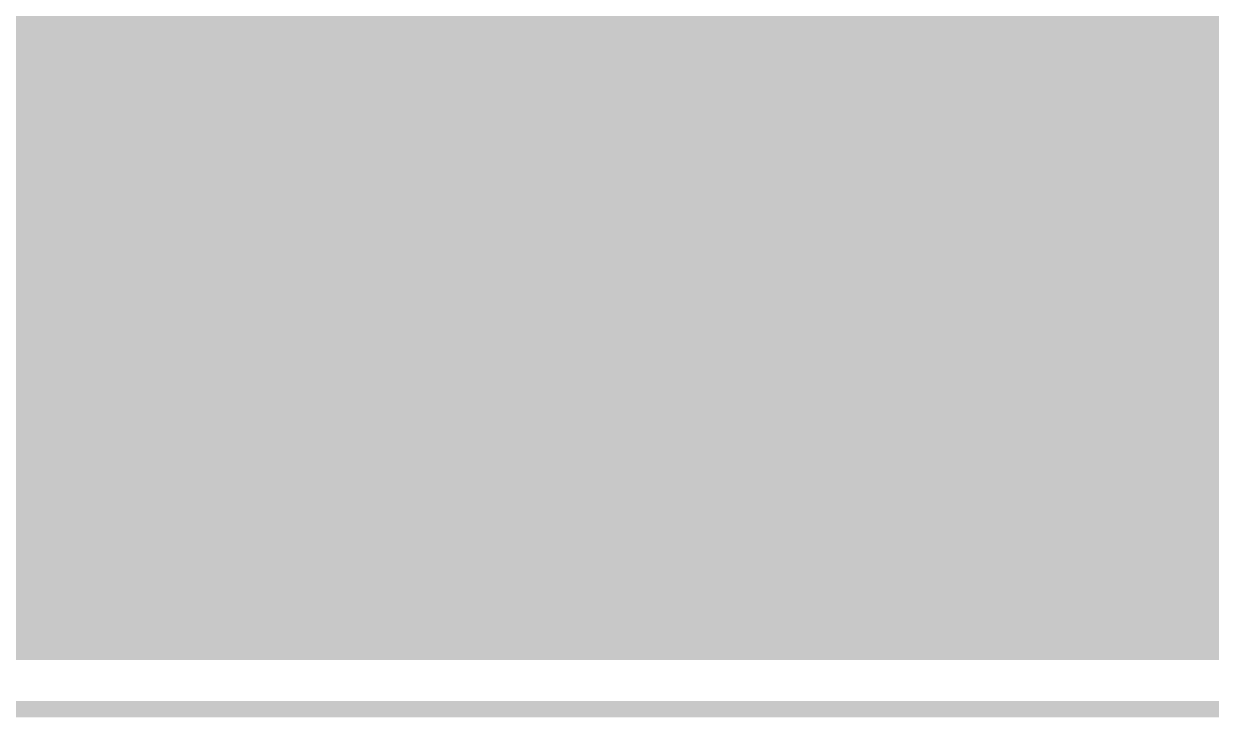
# Model space of a CAD drawing. Header units: millimetres. Extents: x 2043 to 2402, y 736 to 931.
# Drawn here: x 2212.19 to 2221.42, y 795.14 to 800.53 of the extents above; entities that cross this region are included whole.
import ezdxf

# ---------------------------------------------------------------- set-up
doc = ezdxf.new("R2010")
doc.units = ezdxf.units.MM
for name, color, linetype in [('BottomSolder', 6, 'Continuous'), ('TopOverlay', 2, 'Continuous'), ('TopSolder', 216, 'Continuous')]:
    doc.layers.add(name, color=color, linetype=linetype)

# ---------------------------------------------------------------- blocks, each defined once
blk = doc.blocks.new('RJ45_LED_8')
at = {"layer": 'BottomSolder', "const_width": 0.8636}
blk.add_lwpolyline([(6.0036, -5.9662, 1), (6.8672, -5.9662, 1)], format="xyb", close=True, dxfattribs=at)
at = {"layer": 'TopOverlay', "const_width": 0.15}
for points in [[(7.975, -8.4), (7.975, 8.4)], [(6.9513, -7.502), (5.9503, -7.502)], [(7.975, -8.4), (-7.975, -8.4)]]:
    blk.add_lwpolyline(points, dxfattribs=at)
at = {"layer": 'TopOverlay', "const_width": 0.075}
for points in [[(6.9138, -7.502, 1), (6.9888, -7.502, 1)], [(7.9375, -8.4, 1), (8.0125, -8.4, 1)], [(7.9375, -8.4, 1), (8.0125, -8.4, 1)]]:
    blk.add_lwpolyline(points, format="xyb", close=True, dxfattribs=at)
at = {"layer": 'TopSolder', "const_width": 0.8636}
blk.add_lwpolyline([(6.0036, -5.9662, 1), (6.8672, -5.9662, 1)], format="xyb", close=True, dxfattribs=at)
blk = doc.blocks.new('RJ45_52_8C_9')
at = {"layer": 'BottomSolder', "const_width": 1.8032}
blk.add_lwpolyline([(8, 4.999), (8, 4.799)], dxfattribs=at)
at = {"layer": 'BottomSolder', "const_width": 0.9016}
for points in [[(7.5492, 4.999, 1), (8.4508, 4.999, 1)], [(7.5492, 4.799, 1), (8.4508, 4.799, 1)]]:
    blk.add_lwpolyline(points, format="xyb", close=True, dxfattribs=at)
at = {"layer": 'TopOverlay', "const_width": 0.254}
for points in [[(-8, 8.399), (8, 8.399)], [(8.001, 8.4), (8, 8.399)], [(8, 8.399), (8, 0)], [(-2.1754, 8.0308), (2.1426, 8.0308)], [(2.15, 8.0382), (2.15, 6.1912)], [(2.15, 6.1912), (3.35, 6.1912)], [(3.35, 6.1912), (3.35, 4.4386)], [(3.35, 4.4386), (6, 4.4386)], [(6, 4.4386), (6, -2.9472)]]:
    blk.add_lwpolyline(points, dxfattribs=at)
at = {"layer": 'TopOverlay', "const_width": 0.127}
for points in [[(7.9365, 8.399, 1), (8.0635, 8.399, 1)], [(7.9365, 8.399, 1), (8.0635, 8.399, 1)], [(7.9365, 8.399, 1), (8.0635, 8.399, 1)], [(7.9375, 8.4, 1), (8.0645, 8.4, 1)], [(2.0791, 8.0308, 1), (2.2061, 8.0308, 1)], [(2.0865, 8.0382, 1), (2.2135, 8.0382, 1)], [(2.0865, 6.1912, 1), (2.2135, 6.1912, 1)], [(2.0865, 6.1912, 1), (2.2135, 6.1912, 1)], [(3.2865, 6.1912, 1), (3.4135, 6.1912, 1)], [(3.2865, 6.1912, 1), (3.4135, 6.1912, 1)], [(3.2865, 4.4386, 1), (3.4135, 4.4386, 1)], [(3.2865, 4.4386, 1), (3.4135, 4.4386, 1)], [(5.9365, 4.4386, 1), (6.0635, 4.4386, 1)], [(5.9365, 4.4386, 1), (6.0635, 4.4386, 1)]]:
    blk.add_lwpolyline(points, format="xyb", close=True, dxfattribs=at)
at = {"layer": 'TopSolder', "const_width": 1.8032}
blk.add_lwpolyline([(8, 4.999), (8, 4.799)], dxfattribs=at)
at = {"layer": 'TopSolder', "const_width": 0.9016}
for points in [[(7.5492, 4.999, 1), (8.4508, 4.999, 1)], [(7.5492, 4.799, 1), (8.4508, 4.799, 1)]]:
    blk.add_lwpolyline(points, format="xyb", close=True, dxfattribs=at)

msp = doc.modelspace()

# ---------------------------------------------------------------- linework, layer by layer
at = {"color": 7, "const_width": 0.1276}
for points in [[(2213.3152, 795.8025), (2213.3152, 812.6025)], [(2213.3152, 795.8025), (2213.3152, 812.6025)], [(2213.4152, 795.8025), (2213.4152, 812.6025)], [(2213.4152, 795.8025), (2213.4152, 812.6025)], [(2215.0152, 799.8025), (2215.0152, 807.0025)], [(2215.0152, 799.8025), (2215.0152, 807.0025)], [(2214.9152, 799.7025), (2214.9152, 802.3025)], [(2214.9152, 799.7025), (2214.9152, 802.3025)], [(2217.8152, 799.8025), (2215.0152, 799.8025)], [(2217.8152, 799.8025), (2215.0152, 799.8025)], [(2217.8152, 798.0025), (2217.8152, 799.8025)], [(2217.8152, 798.0025), (2217.8152, 799.8025)], [(2217.7152, 799.7025), (2214.9152, 799.7025)], [(2217.7152, 799.7025), (2214.9152, 799.7025)], [(2217.7152, 797.9025), (2217.7152, 799.7025)], [(2217.7152, 797.9025), (2217.7152, 799.7025)], [(2219.2652, 798.0025), (2217.8152, 798.0025)], [(2219.2652, 798.0025), (2217.8152, 798.0025)], [(2219.2652, 796.2025), (2219.2652, 798.0025)], [(2219.2652, 796.2025), (2219.2652, 798.0025)], [(2219.1652, 797.9025), (2217.7152, 797.9025)], [(2219.1652, 797.9025), (2217.7152, 797.9025)], [(2219.1652, 796.1025), (2219.1652, 797.9025)], [(2219.1652, 796.1025), (2219.1652, 797.9025)], [(2223.5652, 796.2025), (2219.2652, 796.2025)], [(2223.5652, 796.2025), (2219.2652, 796.2025)], [(2223.6652, 796.1025), (2219.1652, 796.1025)], [(2223.6652, 796.1025), (2219.1652, 796.1025)], [(2213.3152, 795.8025), (2197.3152, 795.8025)], [(2213.3152, 795.8025), (2197.3152, 795.8025)], [(2229.4152, 795.8025), (2213.4152, 795.8025)], [(2229.4152, 795.8025), (2213.4152, 795.8025)], [(2298.8153, 795.2025), (2083.8151, 795.2025)]]:
    msp.add_lwpolyline(points, dxfattribs=at)
at = {"color": 7, "const_width": 0.0638}
for points in [[(2215.0152, 799.7706, 1), (2215.0152, 799.8344, 1)], [(2215.0152, 799.7706, 1), (2215.0152, 799.8344, 1)], [(2215.0152, 799.7706, 1), (2215.0152, 799.8344, 1)], [(2215.0152, 799.7706, 1), (2215.0152, 799.8344, 1)], [(2217.8152, 799.7706, 1), (2217.8152, 799.8344, 1)], [(2217.8152, 799.7706, 1), (2217.8152, 799.8344, 1)], [(2217.8152, 799.7706, 1), (2217.8152, 799.8344, 1)], [(2217.8152, 799.7706, 1), (2217.8152, 799.8344, 1)], [(2214.9152, 799.6706, 1), (2214.9152, 799.7344, 1)], [(2214.9152, 799.6706, 1), (2214.9152, 799.7344, 1)], [(2214.9152, 799.6706, 1), (2214.9152, 799.7344, 1)], [(2214.9152, 799.6706, 1), (2214.9152, 799.7344, 1)], [(2217.7152, 799.6706, 1), (2217.7152, 799.7344, 1)], [(2217.7152, 799.6706, 1), (2217.7152, 799.7344, 1)], [(2217.7152, 799.6706, 1), (2217.7152, 799.7344, 1)], [(2217.7152, 799.6706, 1), (2217.7152, 799.7344, 1)], [(2217.8152, 797.9706, 1), (2217.8152, 798.0344, 1)], [(2217.8152, 797.9706, 1), (2217.8152, 798.0344, 1)], [(2217.8152, 797.9706, 1), (2217.8152, 798.0344, 1)], [(2217.8152, 797.9706, 1), (2217.8152, 798.0344, 1)], [(2219.2652, 797.9706, 1), (2219.2652, 798.0344, 1)], [(2219.2652, 797.9706, 1), (2219.2652, 798.0344, 1)], [(2219.2652, 797.9706, 1), (2219.2652, 798.0344, 1)], [(2219.2652, 797.9706, 1), (2219.2652, 798.0344, 1)], [(2217.7152, 797.8706, 1), (2217.7152, 797.9344, 1)], [(2217.7152, 797.8706, 1), (2217.7152, 797.9344, 1)], [(2217.7152, 797.8706, 1), (2217.7152, 797.9344, 1)], [(2217.7152, 797.8706, 1), (2217.7152, 797.9344, 1)], [(2219.1652, 797.8706, 1), (2219.1652, 797.9344, 1)], [(2219.1652, 797.8706, 1), (2219.1652, 797.9344, 1)], [(2219.1652, 797.8706, 1), (2219.1652, 797.9344, 1)], [(2219.1652, 797.8706, 1), (2219.1652, 797.9344, 1)], [(2219.2652, 796.1706, 1), (2219.2652, 796.2344, 1)], [(2219.2652, 796.1706, 1), (2219.2652, 796.2344, 1)], [(2219.2652, 796.1706, 1), (2219.2652, 796.2344, 1)], [(2219.2652, 796.1706, 1), (2219.2652, 796.2344, 1)], [(2219.1652, 796.0706, 1), (2219.1652, 796.1344, 1)], [(2219.1652, 796.0706, 1), (2219.1652, 796.1344, 1)], [(2219.1652, 796.0706, 1), (2219.1652, 796.1344, 1)], [(2219.1652, 796.0706, 1), (2219.1652, 796.1344, 1)], [(2213.3152, 795.7706, 1), (2213.3152, 795.8344, 1)], [(2213.3152, 795.7706, 1), (2213.3152, 795.8344, 1)], [(2213.3152, 795.7706, 1), (2213.3152, 795.8344, 1)], [(2213.3152, 795.7706, 1), (2213.3152, 795.8344, 1)], [(2213.4152, 795.7706, 1), (2213.4152, 795.8344, 1)], [(2213.4152, 795.7706, 1), (2213.4152, 795.8344, 1)], [(2213.4152, 795.7706, 1), (2213.4152, 795.8344, 1)], [(2213.4152, 795.7706, 1), (2213.4152, 795.8344, 1)]]:
    msp.add_lwpolyline(points, format="xyb", close=True, dxfattribs=at)
at = {"color": 7}
msp.add_solid([(2257.0831, 795.5835), (2257.0831, 811.8395), (2197.1391, 795.5835), (2197.1391, 811.8395)], dxfattribs=at)

# ---------------------------------------------------------------- block references
msp.add_blockref('RJ45_LED_8', (2205.3941, 804.1941), dxfattribs=at)
at = {"color": 7, "rotation": 180}
msp.add_blockref('RJ45_52_8C_9', (2221.3961, 804.2195), dxfattribs=at)

doc.saveas('drawing.dxf')
